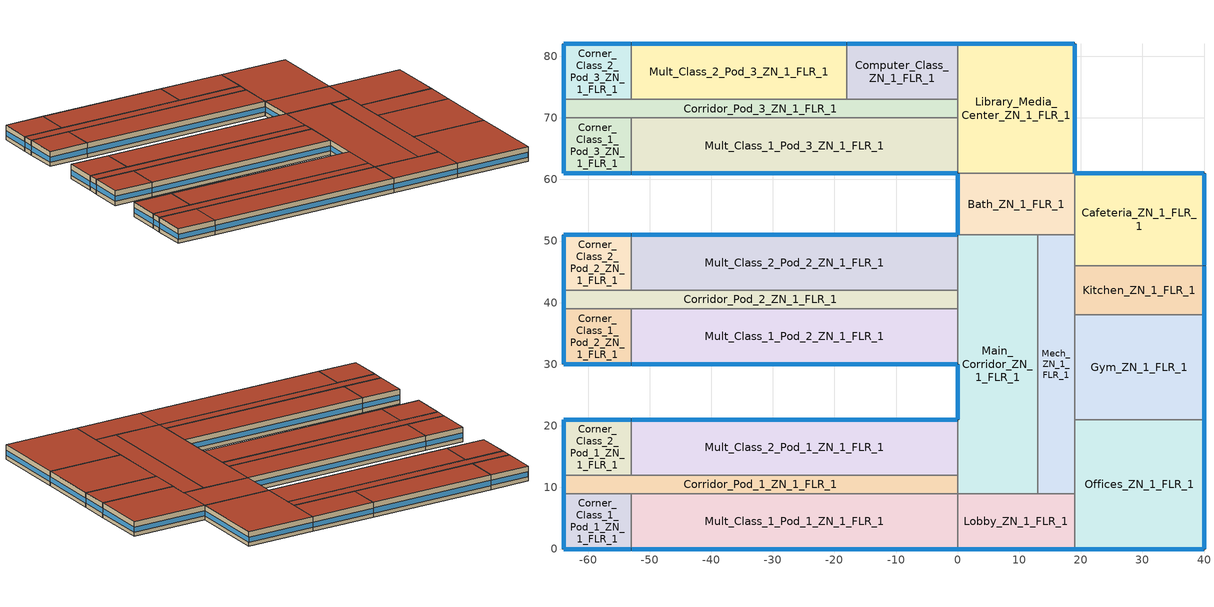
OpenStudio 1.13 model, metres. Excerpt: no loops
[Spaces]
Library_Media_Center_ZN_1_FLR_1
 floor ground: 19,82 19,61 0,61 0,82 z0
 wall outside: 19,61 19,82 0,82 z0:4
 wall to Computer_Class_ZN_1_FLR_1: 0,82 0,73 z0:4
 wall to Bath_ZN_1_FLR_1: 0,61 19,61 z0:4
 wall to Mult_Class_1_Pod_3_ZN_1_FLR_1: 0,70 0,61 z0:4
 wall to Corridor_Pod_3_ZN_1_FLR_1: 0,73 0,70 z0:4
 window: 19,61.05 19,81.95 / 18.95,82 0.05,82 z1.1:2.51
 roof outside: 19,61 19,82 0,82 0,61 z4
Main_Corridor_ZN_1_FLR_1
 floor ground: 13,51 13,9 0,9 0,51 z0
 wall outside: 0,30 0,21 z0:4
 wall to Lobby_ZN_1_FLR_1: 0,9 13,9 z0:4
 wall to Mult_Class_2_Pod_2_ZN_1_FLR_1: 0,51 0,42 z0:4
 wall to Mult_Class_2_Pod_1_ZN_1_FLR_1: 0,21 0,12 z0:4
 wall to Corridor_Pod_1_ZN_1_FLR_1: 0,12 0,9 z0:4
 wall to Bath_ZN_1_FLR_1: 13,51 0,51 z0:4
 wall to Mech_ZN_1_FLR_1: 13,9 13,51 z0:4
 wall to Corridor_Pod_2_ZN_1_FLR_1: 0,42 0,39 z0:4
 wall to Mult_Class_1_Pod_2_ZN_1_FLR_1: 0,39 0,30 z0:4
 window: 0,29.95 0,21.05 z1.1:2.52
 roof outside: 13,9 13,51 0,51 0,9 z4
Corridor_Pod_2_ZN_1_FLR_1
 floor ground: 0,42 0,39 -64,39 -64,42 z0
 wall outside: -64,42 -64,39 z0:4
 wall to Corner_Class_2_Pod_2_ZN_1_FLR_1: -53,42 -64,42 z0:4
 wall to Mult_Class_1_Pod_2_ZN_1_FLR_1: -53,39 0,39 z0:4
 wall to Corner_Class_1_Pod_2_ZN_1_FLR_1: -64,39 -53,39 z0:4
 wall to Mult_Class_2_Pod_2_ZN_1_FLR_1: 0,42 -53,42 z0:4
 window: -64,41.95 -64,39.05 z1.1:2.55
 roof outside: 0,39 0,42 -64,42 -64,39 z4
Kitchen_ZN_1_FLR_1
 floor ground: 40,46 40,38 19,38 19,46 z0
 wall outside: 40,38 40,46 z0:4
 wall to Mech_ZN_1_FLR_1: 19,46 19,38 z0:4
 wall to Cafeteria_ZN_1_FLR_1: 40,46 19,46 z0:4
 wall to Gym_ZN_1_FLR_1: 19,38 40,38 z0:4
 window: 40,38.05 40,45.95 z1.1:2.52
 roof outside: 40,38 40,46 19,46 19,38 z4
Computer_Class_ZN_1_FLR_1
 floor ground: 0,82 0,73 -18,73 -18,82 z0
 wall outside: 0,82 -18,82 z0:4
 wall to Corridor_Pod_3_ZN_1_FLR_1: -18,73 0,73 z0:4
 wall to Mult_Class_2_Pod_3_ZN_1_FLR_1: -18,82 -18,73 z0:4
 window: -0.05,82 -17.95,82 z1.1:2.51
 roof outside: 0,73 0,82 -18,82 -18,73 z4
Corner_Class_2_Pod_2_ZN_1_FLR_1
 floor ground: -53,51 -53,42 -64,42 -64,51 z0
 wall outside: -53,51 -64,51 -64,42 z0:4
 wall to Mult_Class_2_Pod_2_ZN_1_FLR_1: -53,42 -53,51 z0:4
 window: -53.05,51 -63.95,51 z1.1:2.51; -64,50.95 -64,42.05 z1.1:2.52
 roof outside: -53,42 -53,51 -64,51 -64,42 z4
Corridor_Pod_3_ZN_1_FLR_1
 floor ground: 0,73 0,70 -64,70 -64,73 z0
 wall outside: -64,73 -64,70 z0:4
 wall to Mult_Class_2_Pod_3_ZN_1_FLR_1: -18,73 -53,73 z0:4
 wall to Corner_Class_2_Pod_3_ZN_1_FLR_1: -53,73 -64,73 z0:4
 wall to Mult_Class_1_Pod_3_ZN_1_FLR_1: -53,70 0,70 z0:4
 wall to Corner_Class_1_Pod_3_ZN_1_FLR_1: -64,70 -53,70 z0:4
 window: -64,72.95 -64,70.05 z1.1:2.55
 roof outside: 0,70 0,73 -64,73 -64,70 z4
Mech_ZN_1_FLR_1
 floor ground: 19,51 19,9 13,9 13,51 z0
 wall to Lobby_ZN_1_FLR_1: 13,9 19,9 z0:4
 wall to Offices_ZN_1_FLR_1: 19,9 19,21 z0:4
 wall to Gym_ZN_1_FLR_1: 19,21 19,38 z0:4
 wall to Bath_ZN_1_FLR_1: 19,51 13,51 z0:4
 wall to Cafeteria_ZN_1_FLR_1: 19,46 19,51 z0:4
 roof outside: 19,9 19,51 13,51 13,9 z4
Mult_Class_1_Pod_1_ZN_1_FLR_1
 floor ground: 0,9 0,0 -53,0 -53,9 z0
 wall outside: -53,0 0,0 z0:4
 wall to Lobby_ZN_1_FLR_1: 0,0 0,9 z0:4
 wall to Corridor_Pod_1_ZN_1_FLR_1: 0,9 -53,9 z0:4
 wall to Corner_Class_1_Pod_1_ZN_1_FLR_1: -53,9 -53,0 z0:4
 window: -52.95,0 -0.05,0 z1.1:2.5
 roof outside: 0,0 0,9 -53,9 -53,0 z4
Mult_Class_1_Pod_2_ZN_1_FLR_1
 floor ground: 0,39 0,30 -53,30 -53,39 z0
 wall outside: -53,30 0,30 z0:4
 wall to Corner_Class_1_Pod_2_ZN_1_FLR_1: -53,39 -53,30 z0:4
 window: -52.95,30 -0.05,30 z1.1:2.5
 roof outside: 0,30 0,39 -53,39 -53,30 z4
Cafeteria_ZN_1_FLR_1
 floor ground: 40,61 40,46 19,46 19,61 z0
 wall outside: 40,46 40,61 19,61 z0:4
 wall to Bath_ZN_1_FLR_1: 19,61 19,51 z0:4
 window: 39.95,61 19.05,61 / 40,46.05 40,60.95 z1.1:2.51
 roof outside: 40,46 40,61 19,61 19,46 z4
Corner_Class_2_Pod_3_ZN_1_FLR_1
 floor ground: -53,82 -53,73 -64,73 -64,82 z0
 wall outside: -53,82 -64,82 -64,73 z0:4
 wall to Mult_Class_2_Pod_3_ZN_1_FLR_1: -53,73 -53,82 z0:4
 window: -64,81.95 -64,73.05 z1.1:2.52; -53.05,82 -63.95,82 z1.1:2.51
 roof outside: -53,73 -53,82 -64,82 -64,73 z4
Corner_Class_2_Pod_1_ZN_1_FLR_1
 floor ground: -53,21 -53,12 -64,12 -64,21 z0
 wall outside: -53,21 -64,21 -64,12 z0:4
 wall to Mult_Class_2_Pod_1_ZN_1_FLR_1: -53,12 -53,21 z0:4
 wall to Corridor_Pod_1_ZN_1_FLR_1: -64,12 -53,12 z0:4
 window: -53.05,21 -63.95,21 z1.1:2.51; -64,20.95 -64,12.05 z1.1:2.52
 roof outside: -53,12 -53,21 -64,21 -64,12 z4
Corridor_Pod_1_ZN_1_FLR_1
 floor ground: 0,12 0,9 -64,9 -64,12 z0
 wall outside: -64,12 -64,9 z0:4
 wall to Corner_Class_1_Pod_1_ZN_1_FLR_1: -64,9 -53,9 z0:4
 wall to Mult_Class_2_Pod_1_ZN_1_FLR_1: 0,12 -53,12 z0:4
 window: -64,11.95 -64,9.05 z1.1:2.55
 roof outside: 0,9 0,12 -64,12 -64,9 z4
Mult_Class_2_Pod_2_ZN_1_FLR_1
 floor ground: 0,51 0,42 -53,42 -53,51 z0
 wall outside: 0,51 -53,51 z0:4
 window: -0.05,51 -52.95,51 z1.1:2.5
 roof outside: 0,42 0,51 -53,51 -53,42 z4
Bath_ZN_1_FLR_1
 floor ground: 19,61 19,51 0,51 0,61 z0
 wall outside: 0,61 0,51 z0:4
 window: 0,60.95 0,51.05 z1.1:2.51
 roof outside: 19,51 19,61 0,61 0,51 z4
Corner_Class_1_Pod_3_ZN_1_FLR_1
 floor ground: -53,70 -53,61 -64,61 -64,70 z0
 wall outside: -64,70 -64,61 -53,61 z0:4
 wall to Mult_Class_1_Pod_3_ZN_1_FLR_1: -53,61 -53,70 z0:4
 window: -64,69.95 -64,61.05 z1.1:2.52; -63.95,61 -53.05,61 z1.1:2.51
 roof outside: -53,61 -53,70 -64,70 -64,61 z4
Gym_ZN_1_FLR_1
 floor ground: 40,38 40,21 19,21 19,38 z0
 wall outside: 40,21 40,38 z0:4
 wall to Offices_ZN_1_FLR_1: 19,21 40,21 z0:4
 window: 40,21.05 40,37.95 z1.1:2.51
 roof outside: 40,21 40,38 19,38 19,21 z4
Lobby_ZN_1_FLR_1
 floor ground: 19,9 19,0 0,0 0,9 z0
 wall outside: 0,0 19,0 z0:4
 wall to Offices_ZN_1_FLR_1: 19,0 19,9 z0:4
 window: 0.05,0 18.95,0 z1.1:2.51
 roof outside: 19,0 19,9 0,9 0,0 z4
Mult_Class_2_Pod_1_ZN_1_FLR_1
 floor ground: 0,21 0,12 -53,12 -53,21 z0
 wall outside: 0,21 -53,21 z0:4
 window: -0.05,21 -52.95,21 z1.1:2.5
 roof outside: 0,12 0,21 -53,21 -53,12 z4
Mult_Class_2_Pod_3_ZN_1_FLR_1
 floor ground: -18,82 -18,73 -53,73 -53,82 z0
 wall outside: -18,82 -53,82 z0:4
 window: -18.05,82 -52.95,82 z1.1:2.5
 roof outside: -18,73 -18,82 -53,82 -53,73 z4
Offices_ZN_1_FLR_1
 floor ground: 40,21 40,0 19,0 19,21 z0
 wall outside: 19,0 40,0 40,21 z0:4
 window: 19.05,0 39.95,0 / 40,0.05 40,20.95 z1.1:2.51
 roof outside: 40,0 40,21 19,21 19,0 z4
Mult_Class_1_Pod_3_ZN_1_FLR_1
 floor ground: 0,70 0,61 -53,61 -53,70 z0
 wall outside: -53,61 0,61 z0:4
 window: -52.95,61 -0.05,61 z1.1:2.5
 roof outside: 0,61 0,70 -53,70 -53,61 z4
Corner_Class_1_Pod_2_ZN_1_FLR_1
 floor ground: -53,39 -53,30 -64,30 -64,39 z0
 wall outside: -64,39 -64,30 -53,30 z0:4
 window: -64,38.95 -64,30.05 z1.1:2.52; -63.95,30 -53.05,30 z1.1:2.51
 roof outside: -53,30 -53,39 -64,39 -64,30 z4
Corner_Class_1_Pod_1_ZN_1_FLR_1
 floor ground: -53,9 -53,0 -64,0 -64,9 z0
 wall outside: -64,9 -64,0 -53,0 z0:4
 window: -63.95,0 -53.05,0 z1.1:2.51; -64,8.95 -64,0.05 z1.1:2.52
 roof outside: -53,0 -53,9 -64,9 -64,0 z4
[Site]
Vancouver Int'l_BC_CAN: Latitude {deg}=49.18; Longitude {deg}=-123.17; Time Zone {hr}=-8; Elevation {m}=2; Terrain=City
[Building]
NECB 2011-PrimarySchool-NECB HDD Method-CAN_BC_Vancouver.718920_CWEC.epw created: 2016-11-24 16:45:52 +0000: North Axis {deg}=0; Default Construction Set=NECB 2011 - PriSchl - NECB HDD Method; Standards Building Type=PrimarySchool
[Site:GroundTemperature:BuildingSurface]
19.527, 19.502, 19.536, 19.598, 20.002, 21.64, 22.225, 22.375, 21.449, 20.121, 19.802, 19.633
[Site:WaterMainsTemperature]
Calculation Method=Correlation; Annual Average Outdoor Air Temperature {C}=9.71667; Maximum Difference In Monthly Average Outdoor Air Temperatures {deltaC}=13.9
[SizingPeriod:DesignDay] Barometric Pressure {Pa}=101301; Sky Clearness=0; Rain Indicator=0; Snow Indicator=0; Day of Month=21; Daylight Saving Time Indicator=0; Humidity Indicating Type=Wetbulb; Dry-Bulb Temperature Range Modifier Type=DefaultMultipliers
Name | Maximum Dry-Bulb Temperature {C} | Daily Dry-Bulb Temperature Range {deltaC} | Humidity Indicating Conditions at Maximum Dry-Bulb | Wind Speed {m/s} | Wind Direction {deg} | Month | Day Type | Solar Model Indicator | ASHRAE Taub | ASHRAE Taud
Vancouver Int'l Ann Clg .4% Condns DB=>MWB | 25 | 7.6 | 18.2 | 3.6 | 300 | 8 | SummerDesignDay | ASHRAETau | 0.371 | 2.445
Vancouver Int'l Ann Htg 99.6% Condns DB | -7 | 0 | -7 | 2.9 | 100 | 12 | WinterDesignDay | ASHRAEClearSky
[ClimateZones]

[Material:NoMass] Thermal Absorptance=0.9; Solar Absorptance=0.7
Name | Roughness | Thermal Resistance {m2-K/W} | Visible Absorptance
CP02 CARPET PAD | VeryRough | 0.21648 | 0.8
Typical Insulation R-13.06 | Smooth | 2.2993 | 0.7
Typical Carpet Pad | Smooth | 0.21648 | 0.8
Typical Insulation R-10.11 | Smooth | 1.78074 | 0.7
Typical Insulation R-19.63 | Smooth | 3.4567 | 0.7
Typical Insulation R-0.58 | Smooth | 0.101875 | 0.7
Typical Insulation R-1.15 | Smooth | 0.202527 | 0.7
[Material]
Name | Roughness | Thickness {m} | Conductivity {W/m-K} | Density {kg/m3} | Specific Heat {J/kg-K} | Thermal Absorptance | Solar Absorptance | Visible Absorptance
100mm Normalweight concrete floor | MediumSmooth | 0.1016 | 2.31 | 2322 | 832
G01 13mm gypsum board | Smooth | 0.0127 | 0.16 | 800 | 1090 | 0.9 | 0.7 | 0.5
4 in. Normalweight Concrete Floor | MediumRough | 0.1016 | 2.31 | 2322 | 832 | 0.9 | 0.7 | 0.7
1IN Stucco | Smooth | 0.0253 | 0.6918 | 1858 | 837 | 0.9 | 0.7 | 0.92
8IN CONCRETE HW RefBldg | Rough | 0.2032 | 1.311 | 2240 | 836.8 | 0.9 | 0.7 | 0.7
1/2IN Gypsum | Smooth | 0.0127 | 0.16 | 784.9 | 830 | 0.9 | 0.4 | 0.4
Metal Roof Surface; F08 Metal surface | Smooth | 0.0008 | 45.28 | 7824 | 500 | 0.9 | 0.7 | 0.7
6 in. Normalweight Concrete Floor | MediumRough | 0.1524 | 2.31 | 2322 | 832 | 0.9 | 0.7 | 0.7
G05 25mm wood | MediumSmooth | 0.0254 | 0.15 | 608 | 1630 | 0.9 | 0.5 | 0.5
[Construction]
Typical Insulated Exterior Mass Floor R-15.63: Typical Insulation R-13.06, 4 in. Normalweight Concrete Floor, Typical Carpet Pad
Typical Insulated Exterior Mass Wall R-12.5: 1IN Stucco, 8IN CONCRETE HW RefBldg, Typical Insulation R-10.11, 1/2IN Gypsum
Typical Insulated Metal Building Roof R-20.41: Metal Roof Surface, Typical Insulation R-19.63
Typical Interior Floor: 100mm Normalweight concrete floor, CP02 CARPET PAD
Typical Interior Wall: G01 13mm gypsum board, G01 13mm gypsum board
Typical Interior Ceiling: CP02 CARPET PAD, 100mm Normalweight concrete floor
Typical Insulated Carpeted 6in Slab Floor: 6 in. Normalweight Concrete Floor, Typical Carpet Pad
U 0.55 SHGC 0.31 Dbl Ref-D Tint 6mm/6mm Air: REF D TINT 6MM, AIR 6MM, CLEAR 6MM
Typical Insulated Metal Door R-1.43: F08 Metal surface, Typical Insulation R-0.58
U 0.35 SHGC 0.35 Dbl LoE (e2-.1) Tint 6mm/13mm Air: LoE TINT 6MM, AIR 13MM, CLEAR 6MM
Typical Overhead Door R-2.0: Typical Insulation R-1.15
U 0.48 SHGC 0.40 Dbl Ref-D Clr 6mm/13mm: REF D CLEAR 6MM, AIR 13MM, CLEAR 6MM
Typical Interior Window: Clear 3mm
Typical Interior Door; Typical Interior Partition: G05 25mm wood
[DefaultConstructionSet]
NECB 2011 - PriSchl - NECB HDD Method: Default Exterior Surface Constructions=Default Surface Constructions 1; Default Interior Surface Constructions=Default Surface Constructions 2; Default Ground Contact Surface Constructions=Default Surface Constructions 3; Default Exterior SubSurface Constructions=Default Sub Surface Constructions 1; Default Interior SubSurface Constructions=Default Sub Surface Constructions 2; Interior Partition Construction=Typical Interior Partition
[DefaultSurfaceConstructions]
Name | Floor Construction | Wall Construction | Roof Ceiling Construction
Default Surface Constructions 1 | Typical Insulated Exterior Mass Floor R-15.63 | Typical Insulated Exterior Mass Wall R-12.5 | Typical Insulated Metal Building Roof R-20.41
Default Surface Constructions 2 | Typical Interior Floor | Typical Interior Wall | Typical Interior Ceiling
Default Surface Constructions 3 | Typical Insulated Carpeted 6in Slab Floor | Typical Insulated Carpeted 6in Slab Floor | Typical Insulated Carpeted 6in Slab Floor
[DefaultSubSurfaceConstructions]
Name | Fixed Window Construction | Operable Window Construction | Door Construction | Glass Door Construction | Overhead Door Construction | Skylight Construction | Tubular Daylight Dome Construction | Tubular Daylight Diffuser Construction
Default Sub Surface Constructions 1 | U 0.55 SHGC 0.31 Dbl Ref-D Tint 6mm/6mm Air | U 0.55 SHGC 0.31 Dbl Ref-D Tint 6mm/6mm Air | Typical Insulated Metal Door R-1.43 | U 0.35 SHGC 0.35 Dbl LoE (e2-.1) Tint 6mm/13mm Air | Typical Overhead Door R-2.0 | U 0.48 SHGC 0.40 Dbl Ref-D Clr 6mm/13mm | Typical Interior Window | Typical Interior Window
Default Sub Surface Constructions 2 | Typical Interior Window | Typical Interior Window | Typical Interior Door
[WindowMaterial:Glazing] Optical Data Type=SpectralAverage; Infrared Transmittance at Normal Incidence=0; Front Side Infrared Hemispherical Emissivity=0.84; Conductivity {W/m-K}=0.9; Dirt Correction Factor for Solar and Visible Transmittance=1; Solar Diffusing=No
Name | Thickness {m} | Solar Transmittance at Normal Incidence | Front Side Solar Reflectance at Normal Incidence | Back Side Solar Reflectance at Normal Incidence | Visible Transmittance at Normal Incidence | Front Side Visible Reflectance at Normal Incidence | Back Side Visible Reflectance at Normal Incidence | Back Side Infrared Hemispherical Emissivity
REF D TINT 6MM | 0.006 | 0.3 | 0.14 | 0.36 | 0.25 | 0.18 | 0.45 | 0.82
CLEAR 6MM | 0.006 | 0.775 | 0.071 | 0.071 | 0.881 | 0.08 | 0.08 | 0.84
LoE TINT 6MM | 0.006 | 0.36 | 0.093 | 0.2 | 0.5 | 0.035 | 0.054 | 0.1
REF D CLEAR 6MM | 0.006 | 0.429 | 0.308 | 0.379 | 0.334 | 0.453 | 0.505 | 0.82
Clear 3mm | 0.003 | 0.837 | 0.075 | 0.075 | 0.898 | 0.081 | 0.081 | 0.84
[WindowMaterial:Gas] Gas Type=Air
Name | Thickness {m}
AIR 6MM | 0.0063
AIR 13MM | 0.0127
[Space] Building Story=Building Story 1; Part of Total Floor Area=Yes
Name | Space Type | Thermal Zone
Corner_Class_2_Pod_3_ZN_1_FLR_1; Mult_Class_2_Pod_2_ZN_1_FLR_1; Mult_Class_2_Pod_1_ZN_1_FLR_1; Corner_Class_2_Pod_2_ZN_1_FLR_1; Corner_Class_2_Pod_1_ZN_1_FLR_1; Mult_Class_2_Pod_3_ZN_1_FLR_1 | Space Function Classroom/lecture/training | Sys-3 Flr-1 Sch-D HPlcmt-north
Library_Media_Center_ZN_1_FLR_1 | Space Function Library - reading | Sys-3 Flr-1 Sch-C HPlcmt-east
Main_Corridor_ZN_1_FLR_1 | Space Function Corr. >= 2.4m wide-sch-D
Corridor_Pod_2_ZN_1_FLR_1; Corridor_Pod_1_ZN_1_FLR_1; Corridor_Pod_3_ZN_1_FLR_1 | Space Function Corr. >= 2.4m wide-sch-D | Sys-3 Flr-1 Sch-D HPlcmt-west
Kitchen_ZN_1_FLR_1 | Space Function Food preparation | Sys-3 Flr-1 Sch-B HPlcmt-east
Mult_Class_1_Pod_3_ZN_1_FLR_1; Mult_Class_1_Pod_2_ZN_1_FLR_1; Mult_Class_1_Pod_1_ZN_1_FLR_1; Corner_Class_1_Pod_1_ZN_1_FLR_1; Corner_Class_1_Pod_3_ZN_1_FLR_1; Corner_Class_1_Pod_2_ZN_1_FLR_1 | Space Function Classroom/lecture/training | Sys-3 Flr-1 Sch-D HPlcmt-south
Computer_Class_ZN_1_FLR_1 | Space Function Lab - classrooms | Sys-6 Flr-1 Sch-D HPlcmt-north
Mech_ZN_1_FLR_1 | Space Function Electrical/Mechanical-sch-D
Cafeteria_ZN_1_FLR_1 | Space Function Conf./meet./multi-purpose | Sys-3 Flr-1 Sch-C HPlcmt-north
Bath_ZN_1_FLR_1 | Space Function Washroom-sch-D | Sys-3 Flr-1 Sch-D HPlcmt-west
Offices_ZN_1_FLR_1 | Space Function Office - enclosed | Sys-3 Flr-1 Sch-A HPlcmt-east
Gym_ZN_1_FLR_1 | Space Function Gym - play | Sys-3 Flr-1 Sch-B HPlcmt-east
Lobby_ZN_1_FLR_1 | Space Function Lobby - elevator | Sys-3 Flr-1 Sch-C HPlcmt-south
[SpaceType] Standards Building Type=Space Function
Name | Default Schedule Set | Design Specification Outdoor Air Object | Standards Space Type
Space Function Washroom-sch-D | Space Function Washroom-sch-D Schedule Set | Space Function Washroom-sch-D Ventilation | Washroom-sch-D
Space Function Conf./meet./multi-purpose | Space Function Conf./meet./multi-purpose Schedule Set | Space Function Conf./meet./multi-purpose Ventilation | Conf./meet./multi-purpose
Space Function Lab - classrooms | Space Function Lab - classrooms Schedule Set | Space Function Lab - classrooms Ventilation | Lab - classrooms
Space Function Classroom/lecture/training | Space Function Classroom/lecture/training Schedule Set | Space Function Classroom/lecture/training Ventilation | Classroom/lecture/training
Space Function Corr. >= 2.4m wide-sch-D | Space Function Corr. >= 2.4m wide-sch-D Schedule Set | Space Function Corr. >= 2.4m wide-sch-D Ventilation | Corr. >= 2.4m wide-sch-D
Space Function Gym - play | Space Function Gym - play Schedule Set | Space Function Gym - play Ventilation | Gym - play
Space Function Food preparation | Space Function Food preparation Schedule Set | Space Function Food preparation Ventilation | Food preparation
Space Function Library - reading | Space Function Library - reading Schedule Set | Space Function Library - reading Ventilation | Library - reading
Space Function Lobby - elevator | Space Function Lobby - elevator Schedule Set | Space Function Lobby - elevator Ventilation | Lobby - elevator
Space Function Electrical/Mechanical-sch-D | Space Function Electrical/Mechanical-sch-D Schedule Set | Space Function Electrical/Mechanical-sch-D Ventilation | Electrical/Mechanical-sch-D
Space Function Office - enclosed | Space Function Office - enclosed Schedule Set | Space Function Office - enclosed Ventilation | Office - enclosed
[People:Definition] Number of People Calculation Method=People/Area; Fraction Radiant=0.3
Name | People per Space Floor Area {person/m2}
Space Function Classroom/lecture/training People Definition | 0.133365
Space Function Conf./meet./multi-purpose People Definition; Space Function Gym - play People Definition | 0.199993
Space Function Corr. >= 2.4m wide-sch-D People Definition | 0.0100104
Space Function Electrical/Mechanical-sch-D People Definition | 0.0049514
Space Function Food preparation People Definition; Space Function Lab - classrooms People Definition; Space Function Library - reading People Definition; Space Function Office - enclosed People Definition | 0.0500522
Space Function Lobby - elevator People Definition | 0.0999967
Space Function Washroom-sch-D People Definition | 0.0333681
[People] Work Efficiency Schedule=Work Efficiency Schedule; Clothing Insulation Schedule=Clothing Schedule; Air Velocity Schedule=Air Velocity Schedule
Name | People Definition | Space or SpaceType
Space Function Classroom/lecture/training People | Space Function Classroom/lecture/training People Definition | Space Function Classroom/lecture/training
Space Function Conf./meet./multi-purpose People | Space Function Conf./meet./multi-purpose People Definition | Space Function Conf./meet./multi-purpose
Space Function Corr. >= 2.4m wide-sch-D People | Space Function Corr. >= 2.4m wide-sch-D People Definition | Space Function Corr. >= 2.4m wide-sch-D
Space Function Electrical/Mechanical-sch-D People | Space Function Electrical/Mechanical-sch-D People Definition | Space Function Electrical/Mechanical-sch-D
Space Function Food preparation People | Space Function Food preparation People Definition | Space Function Food preparation
Space Function Gym - play People | Space Function Gym - play People Definition | Space Function Gym - play
Space Function Lab - classrooms People | Space Function Lab - classrooms People Definition | Space Function Lab - classrooms
Space Function Library - reading People | Space Function Library - reading People Definition | Space Function Library - reading
Space Function Lobby - elevator People | Space Function Lobby - elevator People Definition | Space Function Lobby - elevator
Space Function Office - enclosed People | Space Function Office - enclosed People Definition | Space Function Office - enclosed
Space Function Washroom-sch-D People | Space Function Washroom-sch-D People Definition | Space Function Washroom-sch-D
[Lights:Definition] Design Level Calculation Method=Watts/Area; Fraction Radiant=0.5; Fraction Visible=0.2
Name | Watts per Space Floor Area {W/m2}
Space Function Classroom/lecture/training Lights Definition; Space Function Electrical/Mechanical-sch-D Lights Definition | 13.2999
Space Function Conf./meet./multi-purpose Lights Definition | 13.1999
Space Function Corr. >= 2.4m wide-sch-D Lights Definition | 7.09994
Space Function Food preparation Lights Definition | 10.6999
Space Function Gym - play Lights Definition | 12.8999
Space Function Lab - classrooms Lights Definition | 17.1999
Space Function Library - reading Lights Definition | 9.99992
Space Function Lobby - elevator Lights Definition | 6.89994
Space Function Office - enclosed Lights Definition | 11.8999
Space Function Washroom-sch-D Lights Definition | 10.4999
[Lights]
Name | Lights Definition | Space or SpaceType
Space Function Classroom/lecture/training Lights | Space Function Classroom/lecture/training Lights Definition | Space Function Classroom/lecture/training
Space Function Conf./meet./multi-purpose Lights | Space Function Conf./meet./multi-purpose Lights Definition | Space Function Conf./meet./multi-purpose
Space Function Corr. >= 2.4m wide-sch-D Lights | Space Function Corr. >= 2.4m wide-sch-D Lights Definition | Space Function Corr. >= 2.4m wide-sch-D
Space Function Electrical/Mechanical-sch-D Lights | Space Function Electrical/Mechanical-sch-D Lights Definition | Space Function Electrical/Mechanical-sch-D
Space Function Food preparation Lights | Space Function Food preparation Lights Definition | Space Function Food preparation
Space Function Gym - play Lights | Space Function Gym - play Lights Definition | Space Function Gym - play
Space Function Lab - classrooms Lights | Space Function Lab - classrooms Lights Definition | Space Function Lab - classrooms
Space Function Library - reading Lights | Space Function Library - reading Lights Definition | Space Function Library - reading
Space Function Lobby - elevator Lights | Space Function Lobby - elevator Lights Definition | Space Function Lobby - elevator
Space Function Office - enclosed Lights | Space Function Office - enclosed Lights Definition | Space Function Office - enclosed
Space Function Washroom-sch-D Lights | Space Function Washroom-sch-D Lights Definition | Space Function Washroom-sch-D
[ElectricEquipment:Definition] Design Level Calculation Method=Watts/Area; Fraction Radiant=0.5
Name | Watts per Space Floor Area {W/m2}
Space Function Classroom/lecture/training Elec Equip Definition | 4.99996
Space Function Conf./meet./multi-purpose Elec Equip Definition; Space Function Electrical/Mechanical-sch-D Elec Equip Definition; Space Function Library - reading Elec Equip Definition; Space Function Lobby - elevator Elec Equip Definition; Space Function Washroom-sch-D Elec Equip Definition | 0.999992
Space Function Food preparation Elec Equip Definition; Space Function Lab - classrooms Elec Equip Definition | 9.99992
Space Function Gym - play Elec Equip Definition | 1.49999
Space Function Office - enclosed Elec Equip Definition | 7.49994
[ElectricEquipment]
Name | Electric Equipment Definition | Space or SpaceType
Space Function Classroom/lecture/training Elec Equip | Space Function Classroom/lecture/training Elec Equip Definition | Space Function Classroom/lecture/training
Space Function Conf./meet./multi-purpose Elec Equip | Space Function Conf./meet./multi-purpose Elec Equip Definition | Space Function Conf./meet./multi-purpose
Space Function Electrical/Mechanical-sch-D Elec Equip | Space Function Electrical/Mechanical-sch-D Elec Equip Definition | Space Function Electrical/Mechanical-sch-D
Space Function Food preparation Elec Equip | Space Function Food preparation Elec Equip Definition | Space Function Food preparation
Space Function Gym - play Elec Equip | Space Function Gym - play Elec Equip Definition | Space Function Gym - play
Space Function Lab - classrooms Elec Equip | Space Function Lab - classrooms Elec Equip Definition | Space Function Lab - classrooms
Space Function Library - reading Elec Equip | Space Function Library - reading Elec Equip Definition | Space Function Library - reading
Space Function Lobby - elevator Elec Equip | Space Function Lobby - elevator Elec Equip Definition | Space Function Lobby - elevator
Space Function Office - enclosed Elec Equip | Space Function Office - enclosed Elec Equip Definition | Space Function Office - enclosed
Space Function Washroom-sch-D Elec Equip | Space Function Washroom-sch-D Elec Equip Definition | Space Function Washroom-sch-D
[DesignSpecification:OutdoorAir] Outdoor Air Method=Sum
Name | Outdoor Air Flow per Floor Area {m3/s-m2}
Space Function Classroom/lecture/training Ventilation | 0.00278384
Space Function Conf./meet./multi-purpose Ventilation | 0.0015748
Space Function Corr. >= 2.4m wide-sch-D Ventilation; Space Function Electrical/Mechanical-sch-D Ventilation; Space Function Washroom-sch-D Ventilation | 0.0003048
Space Function Food preparation Ventilation | 0.0013716
Space Function Gym - play Ventilation | 0.001524
Space Function Lab - classrooms Ventilation | 0.0021844
Space Function Library - reading Ventilation | 0.0008636
Space Function Lobby - elevator Ventilation | 0.0041148
Space Function Office - enclosed Ventilation | 0.0004318
[DefaultScheduleSet] People Activity Level Schedule=NECB-Activity; Infiltration Schedule=Always On
Name | Number of People Schedule | Lighting Schedule | Electric Equipment Schedule
Space Function Classroom/lecture/training Schedule Set; Space Function Corr. >= 2.4m wide-sch-D Schedule Set; Space Function Electrical/Mechanical-sch-D Schedule Set; Space Function Lab - classrooms Schedule Set; Space Function Washroom-sch-D Schedule Set | NECB-D-Occupancy | NECB-D-Lighting | NECB-D-Electric-Equipment
Space Function Conf./meet./multi-purpose Schedule Set; Space Function Library - reading Schedule Set; Space Function Lobby - elevator Schedule Set | NECB-C-Occupancy | NECB-C-Lighting | NECB-C-Electric-Equipment
Space Function Food preparation Schedule Set; Space Function Gym - play Schedule Set | NECB-B-Occupancy | NECB-B-Lighting | NECB-B-Electric-Equipment
Space Function Office - enclosed Schedule Set | NECB-A-Occupancy | NECB-A-Lighting | NECB-A-Electric-Equipment
[ThermostatSetpoint:DualSetpoint]
Name | Heating Setpoint Temperature Schedule | Cooling Setpoint Temperature Schedule
Space Function Classroom/lecture/training Thermostat 13; Space Function Corr. >= 2.4m wide-sch-D Thermostat 5; Space Function Classroom/lecture/training Thermostat 14; Space Function Lab - classrooms Thermostat 2 | NECB-D-Thermostat Setpoint-Heating | NECB-D-Thermostat Setpoint-Cooling
Space Function Conf./meet./multi-purpose Thermostat 2; Space Function Library - reading Thermostat 2; Space Function Lobby - elevator Thermostat 2 | NECB-C-Thermostat Setpoint-Heating | NECB-C-Thermostat Setpoint-Cooling
Space Function Gym - play Thermostat 2 | NECB-B-Thermostat Setpoint-Heating | NECB-B-Thermostat Setpoint-Cooling
Space Function Office - enclosed Thermostat 2 | NECB-A-Thermostat Setpoint-Heating | NECB-A-Thermostat Setpoint-Cooling
[SpaceInfiltration:DesignFlowRate] Schedule=Always On Discrete; Design Flow Rate Calculation Method=Flow/ExteriorArea; Flow per Exterior Surface Area {m3/s-m2}=0.00025; Constant Term Coefficient=0; Temperature Term Coefficient=0; Velocity Term Coefficient=0.224; Velocity Squared Term Coefficient=0
Name | Space or SpaceType
Bath_ZN_1_FLR_1 Infiltration | Bath_ZN_1_FLR_1
Cafeteria_ZN_1_FLR_1 Infiltration | Cafeteria_ZN_1_FLR_1
Computer_Class_ZN_1_FLR_1 Infiltration | Computer_Class_ZN_1_FLR_1
Corner_Class_1_Pod_1_ZN_1_FLR_1 Infiltration | Corner_Class_1_Pod_1_ZN_1_FLR_1
Corner_Class_1_Pod_2_ZN_1_FLR_1 Infiltration | Corner_Class_1_Pod_2_ZN_1_FLR_1
Corner_Class_1_Pod_3_ZN_1_FLR_1 Infiltration | Corner_Class_1_Pod_3_ZN_1_FLR_1
Corner_Class_2_Pod_1_ZN_1_FLR_1 Infiltration | Corner_Class_2_Pod_1_ZN_1_FLR_1
Corner_Class_2_Pod_2_ZN_1_FLR_1 Infiltration | Corner_Class_2_Pod_2_ZN_1_FLR_1
Corner_Class_2_Pod_3_ZN_1_FLR_1 Infiltration | Corner_Class_2_Pod_3_ZN_1_FLR_1
Corridor_Pod_1_ZN_1_FLR_1 Infiltration | Corridor_Pod_1_ZN_1_FLR_1
Corridor_Pod_2_ZN_1_FLR_1 Infiltration | Corridor_Pod_2_ZN_1_FLR_1
Corridor_Pod_3_ZN_1_FLR_1 Infiltration | Corridor_Pod_3_ZN_1_FLR_1
Gym_ZN_1_FLR_1 Infiltration | Gym_ZN_1_FLR_1
Kitchen_ZN_1_FLR_1 Infiltration | Kitchen_ZN_1_FLR_1
Library_Media_Center_ZN_1_FLR_1 Infiltration | Library_Media_Center_ZN_1_FLR_1
Lobby_ZN_1_FLR_1 Infiltration | Lobby_ZN_1_FLR_1
Main_Corridor_ZN_1_FLR_1 Infiltration | Main_Corridor_ZN_1_FLR_1
Mech_ZN_1_FLR_1 Infiltration | Mech_ZN_1_FLR_1
Mult_Class_1_Pod_1_ZN_1_FLR_1 Infiltration | Mult_Class_1_Pod_1_ZN_1_FLR_1
Mult_Class_1_Pod_2_ZN_1_FLR_1 Infiltration | Mult_Class_1_Pod_2_ZN_1_FLR_1
Mult_Class_1_Pod_3_ZN_1_FLR_1 Infiltration | Mult_Class_1_Pod_3_ZN_1_FLR_1
Mult_Class_2_Pod_1_ZN_1_FLR_1 Infiltration | Mult_Class_2_Pod_1_ZN_1_FLR_1
Mult_Class_2_Pod_2_ZN_1_FLR_1 Infiltration | Mult_Class_2_Pod_2_ZN_1_FLR_1
Mult_Class_2_Pod_3_ZN_1_FLR_1 Infiltration | Mult_Class_2_Pod_3_ZN_1_FLR_1
Offices_ZN_1_FLR_1 Infiltration | Offices_ZN_1_FLR_1
[BuildingStory]
Building Story 1: Nominal Z Coordinate {m}=0
[ThermalZone] Use Ideal Air Loads=No
Name | Thermostat
Sys-3 Flr-1 Sch-D HPlcmt-north | Space Function Classroom/lecture/training Thermostat 13
Sys-3 Flr-1 Sch-D HPlcmt-west | Space Function Corr. >= 2.4m wide-sch-D Thermostat 5
Sys-3 Flr-1 Sch-D HPlcmt-south | Space Function Classroom/lecture/training Thermostat 14
Sys-3 Flr-1 Sch-C HPlcmt-north | Space Function Conf./meet./multi-purpose Thermostat 2
Sys-3 Flr-1 Sch-C HPlcmt-east | Space Function Library - reading Thermostat 2
Sys-3 Flr-1 Sch-C HPlcmt-south | Space Function Lobby - elevator Thermostat 2
Sys-3 Flr-1 Sch-B HPlcmt-east | Space Function Gym - play Thermostat 2
Sys-3 Flr-1 Sch-A HPlcmt-east | Space Function Office - enclosed Thermostat 2
Sys-6 Flr-1 Sch-D HPlcmt-north | Space Function Lab - classrooms Thermostat 2
[Schedule:Ruleset]
Clothing Schedule: Default Day Schedule=Clothing Schedule Default Winter Clothes
Air Velocity Schedule: Default Day Schedule=Air Velocity Schedule Default
Work Efficiency Schedule: Default Day Schedule=Work Efficiency Schedule Default
NECB-D-Occupancy: Default Day Schedule=NECB-D-Occupancy Default
NECB-Activity: Default Day Schedule=NECB-Activity Default; Summer Design Day Schedule=NECB-Activity Summer Design Day; Winter Design Day Schedule=NECB-Activity Winter Design Day
NECB-D-Lighting: Default Day Schedule=NECB-D-Lighting Default
NECB-D-Electric-Equipment: Default Day Schedule=NECB-D-Electric-Equipment Default
Always On: Default Day Schedule=Always On Default
NECB-D-Thermostat Setpoint-Heating: Default Day Schedule=NECB-D-Thermostat Setpoint-Heating Default
NECB-D-Thermostat Setpoint-Cooling: Default Day Schedule=NECB-D-Thermostat Setpoint-Cooling Default
NECB-C-Occupancy: Default Day Schedule=NECB-C-Occupancy Default
NECB-C-Lighting: Default Day Schedule=NECB-C-Lighting Default
NECB-C-Electric-Equipment: Default Day Schedule=NECB-C-Electric-Equipment Default
NECB-C-Thermostat Setpoint-Heating: Default Day Schedule=NECB-C-Thermostat Setpoint-Heating Default
NECB-C-Thermostat Setpoint-Cooling: Default Day Schedule=NECB-C-Thermostat Setpoint-Cooling Default
NECB-B-Occupancy: Default Day Schedule=NECB-B-Occupancy Default
NECB-B-Lighting: Default Day Schedule=NECB-B-Lighting Default
NECB-B-Electric-Equipment: Default Day Schedule=NECB-B-Electric-Equipment Default
NECB-B-Thermostat Setpoint-Heating: Default Day Schedule=NECB-B-Thermostat Setpoint-Heating Default
NECB-B-Thermostat Setpoint-Cooling: Default Day Schedule=NECB-B-Thermostat Setpoint-Cooling Default
NECB-A-Occupancy: Default Day Schedule=NECB-A-Occupancy Default
NECB-A-Lighting: Default Day Schedule=NECB-A-Lighting Default
NECB-A-Electric-Equipment: Default Day Schedule=NECB-A-Electric-Equipment Default
NECB-A-Thermostat Setpoint-Heating: Default Day Schedule=NECB-A-Thermostat Setpoint-Heating Default
NECB-A-Thermostat Setpoint-Cooling: Default Day Schedule=NECB-A-Thermostat Setpoint-Cooling Default
[Schedule:Day]
Clothing Schedule Default Winter Clothes; Always On Default: 24, 0, 1
Clothing Schedule Summer Clothes: 24, 0, 0.5
Air Velocity Schedule Default; NECB-A-Electric-Equipment Sat Day; NECB-A-Electric-Equipment Sun|Hol Day: 24, 0, 0.2
Work Efficiency Schedule Default; NECB-D-Occupancy Sat Day; NECB-D-Occupancy Sun|Hol Day; NECB-A-Occupancy Sat Day; NECB-A-Occupancy Sun|Hol Day: 24, 0, 0
NECB-D-Occupancy Default; NECB-D-Occupancy Default|Wkdy Day: 8, 0, 0, 9, 0, 0.1, 12, 0, 0.9, 16, 0, 0.8, 17, 0, 0.5, 18, 0, 0.2, 19, 0, 0.1, 22, 0, 0.3, 23, 0, 0.1, 24, 0, 0
NECB-Activity Default; NECB-Activity Winter Design Day; NECB-Activity Summer Design Day: 24, 0, 130
NECB-D-Lighting Default; NECB-D-Lighting Default|Wkdy Day; NECB-D-Electric-Equipment Default; NECB-D-Electric-Equipment Default|Wkdy Day: 8, 0, 0.05, 9, 0, 0.3, 16, 0, 0.9, 17, 0, 0.7, 19, 0, 0.5, 22, 0, 0.7, 23, 0, 0.3, 24, 0, 0.05
NECB-D-Lighting Sat Day; NECB-D-Lighting Sun|Hol Day; NECB-D-Electric-Equipment Sat Day; NECB-D-Electric-Equipment Sun|Hol Day; NECB-A-Lighting Sat Day; NECB-A-Lighting Sun|Hol Day: 24, 0, 0.05
NECB-D-Thermostat Setpoint-Heating Default; NECB-D-Thermostat Setpoint-Heating Default|Wkdy Day: 7, 0, 18, 8, 0, 20, 23, 0, 22, 24, 0, 18
NECB-D-Thermostat Setpoint-Heating Sat Day; NECB-D-Thermostat Setpoint-Heating Sun|Hol Day; NECB-A-Thermostat Setpoint-Heating Sat Day; NECB-A-Thermostat Setpoint-Heating Sun|Hol Day: 24, 0, 18
NECB-D-Thermostat Setpoint-Cooling Default; NECB-D-Thermostat Setpoint-Cooling Default|Wkdy Day: 7, 0, 35, 23, 0, 24, 24, 0, 35
NECB-D-Thermostat Setpoint-Cooling Sat Day; NECB-D-Thermostat Setpoint-Cooling Sun|Hol Day; NECB-A-Thermostat Setpoint-Cooling Sat Day; NECB-A-Thermostat Setpoint-Cooling Sun|Hol Day: 24, 0, 35
NECB-C-Occupancy Default; NECB-C-Occupancy Default|Wkdy Day: 8, 0, 0, 9, 0, 0.1, 10, 0, 0.2, 12, 0, 0.5, 16, 0, 0.7, 17, 0, 0.8, 18, 0, 0.7, 19, 0, 0.5, 21, 0, 0.3, 24, 0, 0
NECB-C-Occupancy Sat Day: 8, 0, 0, 9, 0, 0.1, 10, 0, 0.2, 11, 0, 0.5, 12, 0, 0.6, 13, 0, 0.8, 16, 0, 0.9, 17, 0, 0.8, 18, 0, 0.7, 19, 0, 0.5, 21, 0, 0.2, 24, 0, 0
NECB-C-Occupancy Sun|Hol Day: 10, 0, 0, 11, 0, 0.1, 13, 0, 0.2, 18, 0, 0.4, 19, 0, 0.2, 24, 0, 0
NECB-C-Lighting Default; NECB-C-Lighting Default|Wkdy Day; NECB-C-Lighting Sat Day; NECB-C-Electric-Equipment Default; NECB-C-Electric-Equipment Default|Wkdy Day; NECB-C-Electric-Equipment Sat Day: 8, 0, 0.05, 9, 0, 0.5, 19, 0, 0.9, 20, 0, 0.6, 21, 0, 0.5, 24, 0, 0.05
NECB-C-Lighting Sun|Hol Day; NECB-C-Electric-Equipment Sun|Hol Day: 10, 0, 0.05, 11, 0, 0.5, 18, 0, 0.9, 19, 0, 0.6, 24, 0, 0.05
NECB-C-Thermostat Setpoint-Heating Default; NECB-C-Thermostat Setpoint-Heating Default|Wkdy Day; NECB-C-Thermostat Setpoint-Heating Sat Day: 7, 0, 18, 8, 0, 20, 21, 0, 22, 24, 0, 18
NECB-C-Thermostat Setpoint-Heating Sun|Hol Day: 9, 0, 18, 10, 0, 20, 19, 0, 22, 24, 0, 18
NECB-C-Thermostat Setpoint-Cooling Default; NECB-C-Thermostat Setpoint-Cooling Default|Wkdy Day; NECB-C-Thermostat Setpoint-Cooling Sat Day: 7, 0, 35, 21, 0, 24, 24, 0, 35
NECB-C-Thermostat Setpoint-Cooling Sun|Hol Day: 9, 0, 35, 19, 0, 24, 24, 0, 35
NECB-B-Occupancy Default; NECB-B-Occupancy Default|Wkdy Day: 1, 0, 0.3, 2, 0, 0.1, 9, 0, 0, 10, 0, 0.1, 11, 0, 0.2, 12, 0, 0.5, 13, 0, 0.9, 14, 0, 0.8, 15, 0, 0.5, 17, 0, 0.2, 18, 0, 0.3, 19, 0, 0.6, 22, 0, 0.9, 23, 0, 0.6, 24, 0, 0.4
NECB-B-Occupancy Sat Day: 1, 0, 0.5, 2, 0, 0.3, 9, 0, 0, 10, 0, 0.1, 11, 0, 0.2, 12, 0, 0.5, 13, 0, 0.9, 14, 0, 0.8, 15, 0, 0.5, 17, 0, 0.2, 18, 0, 0.3, 19, 0, 0.6, 22, 0, 0.9, 24, 0, 0.6
NECB-B-Occupancy Sun|Hol Day: 1, 0, 0.1, 2, 0, 0.3, 10, 0, 0, 11, 0, 0.1, 12, 0, 0.4, 14, 0, 0.5, 15, 0, 0.4, 18, 0, 0.2, 19, 0, 0.5, 21, 0, 0.7, 22, 0, 0.5, 23, 0, 0.3, 24, 0, 0.1
NECB-B-Lighting Default; NECB-B-Lighting Default|Wkdy Day; NECB-B-Lighting Sat Day; NECB-B-Electric-Equipment Default; NECB-B-Electric-Equipment Default|Wkdy Day; NECB-B-Electric-Equipment Sat Day: 1, 0, 0.9, 2, 0, 0.5, 9, 0, 0.1, 10, 0, 0.5, 11, 0, 0.7, 24, 0, 0.9
NECB-B-Lighting Sun|Hol Day; NECB-B-Electric-Equipment Sun|Hol Day: 2, 0, 0.5, 10, 0, 0.1, 11, 0, 0.5, 23, 0, 0.9, 24, 0, 0.5
NECB-B-Thermostat Setpoint-Heating Default; NECB-B-Thermostat Setpoint-Heating Default|Wkdy Day; NECB-B-Thermostat Setpoint-Heating Sat Day: 2, 0, 22, 8, 0, 18, 9, 0, 20, 24, 0, 22
NECB-B-Thermostat Setpoint-Heating Sun|Hol Day: 1, 0, 18, 2, 0, 22, 9, 0, 18, 10, 0, 20, 23, 0, 22, 24, 0, 18
NECB-B-Thermostat Setpoint-Cooling Default; NECB-B-Thermostat Setpoint-Cooling Default|Wkdy Day; NECB-B-Thermostat Setpoint-Cooling Sat Day: 1, 0, 24, 8, 0, 35, 24, 0, 24
NECB-B-Thermostat Setpoint-Cooling Sun|Hol Day: 9, 0, 35, 23, 0, 24, 24, 0, 35
NECB-A-Occupancy Default; NECB-A-Occupancy Default|Wkdy Day: 7, 0, 0, 8, 0, 0.1, 9, 0, 0.7, 12, 0, 0.9, 14, 0, 0.5, 17, 0, 0.9, 18, 0, 0.7, 19, 0, 0.3, 23, 0, 0.1, 24, 0, 0
NECB-A-Lighting Default; NECB-A-Lighting Default|Wkdy Day: 7, 0, 0.05, 8, 0, 0.3, 9, 0, 0.8, 17, 0, 0.9, 18, 0, 0.8, 19, 0, 0.5, 21, 0, 0.3, 23, 0, 0.1, 24, 0, 0.05
NECB-A-Electric-Equipment Default; NECB-A-Electric-Equipment Default|Wkdy Day: 7, 0, 0.2, 8, 0, 0.3, 9, 0, 0.8, 18, 0, 0.9, 19, 0, 0.5, 21, 0, 0.3, 24, 0, 0.2
NECB-A-Thermostat Setpoint-Heating Default; NECB-A-Thermostat Setpoint-Heating Default|Wkdy Day: 6, 0, 18, 7, 0, 20, 21, 0, 22, 24, 0, 18
NECB-A-Thermostat Setpoint-Cooling Default; NECB-A-Thermostat Setpoint-Cooling Default|Wkdy Day: 6, 0, 35, 21, 0, 24, 24, 0, 35
[Schedule:Rule] Date Specification Type=DateRange; Start Day=1
Name | Schedule Ruleset | Rule Order | Day Schedule | Start Month | End Month | End Day | Apply Monday | Apply Tuesday | Apply Wednesday | Apply Thursday | Apply Friday | Apply Saturday | Apply Sunday
Schedule Rule 1 | Clothing Schedule | 0 | Clothing Schedule Summer Clothes | 5 | 9 | 30
Schedule Rule 2 | NECB-D-Occupancy | 2 | NECB-D-Occupancy Default|Wkdy Day | 1 | 12 | 31 | Yes | Yes | Yes | Yes | Yes
Schedule Rule 3 | NECB-D-Occupancy | 1 | NECB-D-Occupancy Sat Day | 1 | 12 | 31 |  |  |  |  |  | Yes
Schedule Rule 4 | NECB-D-Occupancy | 0 | NECB-D-Occupancy Sun|Hol Day | 1 | 12 | 31 |  |  |  |  |  |  | Yes
Schedule Rule 5 | NECB-D-Lighting | 2 | NECB-D-Lighting Default|Wkdy Day | 1 | 12 | 31 | Yes | Yes | Yes | Yes | Yes
Schedule Rule 6 | NECB-D-Lighting | 1 | NECB-D-Lighting Sat Day | 1 | 12 | 31 |  |  |  |  |  | Yes
Schedule Rule 7 | NECB-D-Lighting | 0 | NECB-D-Lighting Sun|Hol Day | 1 | 12 | 31 |  |  |  |  |  |  | Yes
Schedule Rule 8 | NECB-D-Electric-Equipment | 2 | NECB-D-Electric-Equipment Default|Wkdy Day | 1 | 12 | 31 | Yes | Yes | Yes | Yes | Yes
Schedule Rule 9 | NECB-D-Electric-Equipment | 1 | NECB-D-Electric-Equipment Sat Day | 1 | 12 | 31 |  |  |  |  |  | Yes
Schedule Rule 10 | NECB-D-Electric-Equipment | 0 | NECB-D-Electric-Equipment Sun|Hol Day | 1 | 12 | 31 |  |  |  |  |  |  | Yes
Schedule Rule 11 | NECB-D-Thermostat Setpoint-Heating | 2 | NECB-D-Thermostat Setpoint-Heating Default|Wkdy Day | 1 | 12 | 31 | Yes | Yes | Yes | Yes | Yes
Schedule Rule 12 | NECB-D-Thermostat Setpoint-Heating | 1 | NECB-D-Thermostat Setpoint-Heating Sat Day | 1 | 12 | 31 |  |  |  |  |  | Yes
Schedule Rule 13 | NECB-D-Thermostat Setpoint-Heating | 0 | NECB-D-Thermostat Setpoint-Heating Sun|Hol Day | 1 | 12 | 31 |  |  |  |  |  |  | Yes
Schedule Rule 14 | NECB-D-Thermostat Setpoint-Cooling | 2 | NECB-D-Thermostat Setpoint-Cooling Default|Wkdy Day | 1 | 12 | 31 | Yes | Yes | Yes | Yes | Yes
Schedule Rule 15 | NECB-D-Thermostat Setpoint-Cooling | 1 | NECB-D-Thermostat Setpoint-Cooling Sat Day | 1 | 12 | 31 |  |  |  |  |  | Yes
Schedule Rule 16 | NECB-D-Thermostat Setpoint-Cooling | 0 | NECB-D-Thermostat Setpoint-Cooling Sun|Hol Day | 1 | 12 | 31 |  |  |  |  |  |  | Yes
Schedule Rule 17 | NECB-C-Occupancy | 2 | NECB-C-Occupancy Default|Wkdy Day | 1 | 12 | 31 | Yes | Yes | Yes | Yes | Yes
Schedule Rule 18 | NECB-C-Occupancy | 1 | NECB-C-Occupancy Sat Day | 1 | 12 | 31 |  |  |  |  |  | Yes
Schedule Rule 19 | NECB-C-Occupancy | 0 | NECB-C-Occupancy Sun|Hol Day | 1 | 12 | 31 |  |  |  |  |  |  | Yes
Schedule Rule 20 | NECB-C-Lighting | 2 | NECB-C-Lighting Default|Wkdy Day | 1 | 12 | 31 | Yes | Yes | Yes | Yes | Yes
Schedule Rule 21 | NECB-C-Lighting | 1 | NECB-C-Lighting Sat Day | 1 | 12 | 31 |  |  |  |  |  | Yes
Schedule Rule 22 | NECB-C-Lighting | 0 | NECB-C-Lighting Sun|Hol Day | 1 | 12 | 31 |  |  |  |  |  |  | Yes
Schedule Rule 23 | NECB-C-Electric-Equipment | 2 | NECB-C-Electric-Equipment Default|Wkdy Day | 1 | 12 | 31 | Yes | Yes | Yes | Yes | Yes
Schedule Rule 24 | NECB-C-Electric-Equipment | 1 | NECB-C-Electric-Equipment Sat Day | 1 | 12 | 31 |  |  |  |  |  | Yes
Schedule Rule 25 | NECB-C-Electric-Equipment | 0 | NECB-C-Electric-Equipment Sun|Hol Day | 1 | 12 | 31 |  |  |  |  |  |  | Yes
Schedule Rule 26 | NECB-C-Thermostat Setpoint-Heating | 2 | NECB-C-Thermostat Setpoint-Heating Default|Wkdy Day | 1 | 12 | 31 | Yes | Yes | Yes | Yes | Yes
Schedule Rule 27 | NECB-C-Thermostat Setpoint-Heating | 1 | NECB-C-Thermostat Setpoint-Heating Sat Day | 1 | 12 | 31 |  |  |  |  |  | Yes
Schedule Rule 28 | NECB-C-Thermostat Setpoint-Heating | 0 | NECB-C-Thermostat Setpoint-Heating Sun|Hol Day | 1 | 12 | 31 |  |  |  |  |  |  | Yes
Schedule Rule 29 | NECB-C-Thermostat Setpoint-Cooling | 2 | NECB-C-Thermostat Setpoint-Cooling Default|Wkdy Day | 1 | 12 | 31 | Yes | Yes | Yes | Yes | Yes
Schedule Rule 30 | NECB-C-Thermostat Setpoint-Cooling | 1 | NECB-C-Thermostat Setpoint-Cooling Sat Day | 1 | 12 | 31 |  |  |  |  |  | Yes
Schedule Rule 31 | NECB-C-Thermostat Setpoint-Cooling | 0 | NECB-C-Thermostat Setpoint-Cooling Sun|Hol Day | 1 | 12 | 31 |  |  |  |  |  |  | Yes
Schedule Rule 32 | NECB-B-Occupancy | 2 | NECB-B-Occupancy Default|Wkdy Day | 1 | 12 | 31 | Yes | Yes | Yes | Yes | Yes
Schedule Rule 33 | NECB-B-Occupancy | 1 | NECB-B-Occupancy Sat Day | 1 | 12 | 31 |  |  |  |  |  | Yes
Schedule Rule 34 | NECB-B-Occupancy | 0 | NECB-B-Occupancy Sun|Hol Day | 1 | 12 | 31 |  |  |  |  |  |  | Yes
Schedule Rule 35 | NECB-B-Lighting | 2 | NECB-B-Lighting Default|Wkdy Day | 1 | 12 | 31 | Yes | Yes | Yes | Yes | Yes
Schedule Rule 36 | NECB-B-Lighting | 1 | NECB-B-Lighting Sat Day | 1 | 12 | 31 |  |  |  |  |  | Yes
Schedule Rule 37 | NECB-B-Lighting | 0 | NECB-B-Lighting Sun|Hol Day | 1 | 12 | 31 |  |  |  |  |  |  | Yes
Schedule Rule 38 | NECB-B-Electric-Equipment | 2 | NECB-B-Electric-Equipment Default|Wkdy Day | 1 | 12 | 31 | Yes | Yes | Yes | Yes | Yes
Schedule Rule 39 | NECB-B-Electric-Equipment | 1 | NECB-B-Electric-Equipment Sat Day | 1 | 12 | 31 |  |  |  |  |  | Yes
Schedule Rule 40 | NECB-B-Electric-Equipment | 0 | NECB-B-Electric-Equipment Sun|Hol Day | 1 | 12 | 31 |  |  |  |  |  |  | Yes
Schedule Rule 41 | NECB-B-Thermostat Setpoint-Heating | 2 | NECB-B-Thermostat Setpoint-Heating Default|Wkdy Day | 1 | 12 | 31 | Yes | Yes | Yes | Yes | Yes
Schedule Rule 42 | NECB-B-Thermostat Setpoint-Heating | 1 | NECB-B-Thermostat Setpoint-Heating Sat Day | 1 | 12 | 31 |  |  |  |  |  | Yes
Schedule Rule 43 | NECB-B-Thermostat Setpoint-Heating | 0 | NECB-B-Thermostat Setpoint-Heating Sun|Hol Day | 1 | 12 | 31 |  |  |  |  |  |  | Yes
Schedule Rule 44 | NECB-B-Thermostat Setpoint-Cooling | 2 | NECB-B-Thermostat Setpoint-Cooling Default|Wkdy Day | 1 | 12 | 31 | Yes | Yes | Yes | Yes | Yes
Schedule Rule 45 | NECB-B-Thermostat Setpoint-Cooling | 1 | NECB-B-Thermostat Setpoint-Cooling Sat Day | 1 | 12 | 31 |  |  |  |  |  | Yes
Schedule Rule 46 | NECB-B-Thermostat Setpoint-Cooling | 0 | NECB-B-Thermostat Setpoint-Cooling Sun|Hol Day | 1 | 12 | 31 |  |  |  |  |  |  | Yes
Schedule Rule 47 | NECB-A-Occupancy | 2 | NECB-A-Occupancy Default|Wkdy Day | 1 | 12 | 31 | Yes | Yes | Yes | Yes | Yes
Schedule Rule 48 | NECB-A-Occupancy | 1 | NECB-A-Occupancy Sat Day | 1 | 12 | 31 |  |  |  |  |  | Yes
Schedule Rule 49 | NECB-A-Occupancy | 0 | NECB-A-Occupancy Sun|Hol Day | 1 | 12 | 31 |  |  |  |  |  |  | Yes
Schedule Rule 50 | NECB-A-Lighting | 2 | NECB-A-Lighting Default|Wkdy Day | 1 | 12 | 31 | Yes | Yes | Yes | Yes | Yes
Schedule Rule 51 | NECB-A-Lighting | 1 | NECB-A-Lighting Sat Day | 1 | 12 | 31 |  |  |  |  |  | Yes
Schedule Rule 52 | NECB-A-Lighting | 0 | NECB-A-Lighting Sun|Hol Day | 1 | 12 | 31 |  |  |  |  |  |  | Yes
Schedule Rule 53 | NECB-A-Electric-Equipment | 2 | NECB-A-Electric-Equipment Default|Wkdy Day | 1 | 12 | 31 | Yes | Yes | Yes | Yes | Yes
Schedule Rule 54 | NECB-A-Electric-Equipment | 1 | NECB-A-Electric-Equipment Sat Day | 1 | 12 | 31 |  |  |  |  |  | Yes
Schedule Rule 55 | NECB-A-Electric-Equipment | 0 | NECB-A-Electric-Equipment Sun|Hol Day | 1 | 12 | 31 |  |  |  |  |  |  | Yes
Schedule Rule 56 | NECB-A-Thermostat Setpoint-Heating | 2 | NECB-A-Thermostat Setpoint-Heating Default|Wkdy Day | 1 | 12 | 31 | Yes | Yes | Yes | Yes | Yes
Schedule Rule 57 | NECB-A-Thermostat Setpoint-Heating | 1 | NECB-A-Thermostat Setpoint-Heating Sat Day | 1 | 12 | 31 |  |  |  |  |  | Yes
Schedule Rule 58 | NECB-A-Thermostat Setpoint-Heating | 0 | NECB-A-Thermostat Setpoint-Heating Sun|Hol Day | 1 | 12 | 31 |  |  |  |  |  |  | Yes
Schedule Rule 59 | NECB-A-Thermostat Setpoint-Cooling | 2 | NECB-A-Thermostat Setpoint-Cooling Default|Wkdy Day | 1 | 12 | 31 | Yes | Yes | Yes | Yes | Yes
Schedule Rule 60 | NECB-A-Thermostat Setpoint-Cooling | 1 | NECB-A-Thermostat Setpoint-Cooling Sat Day | 1 | 12 | 31 |  |  |  |  |  | Yes
Schedule Rule 61 | NECB-A-Thermostat Setpoint-Cooling | 0 | NECB-A-Thermostat Setpoint-Cooling Sun|Hol Day | 1 | 12 | 31 |  |  |  |  |  |  | Yes
[Schedule:Constant]
Always On Discrete: Value=1
